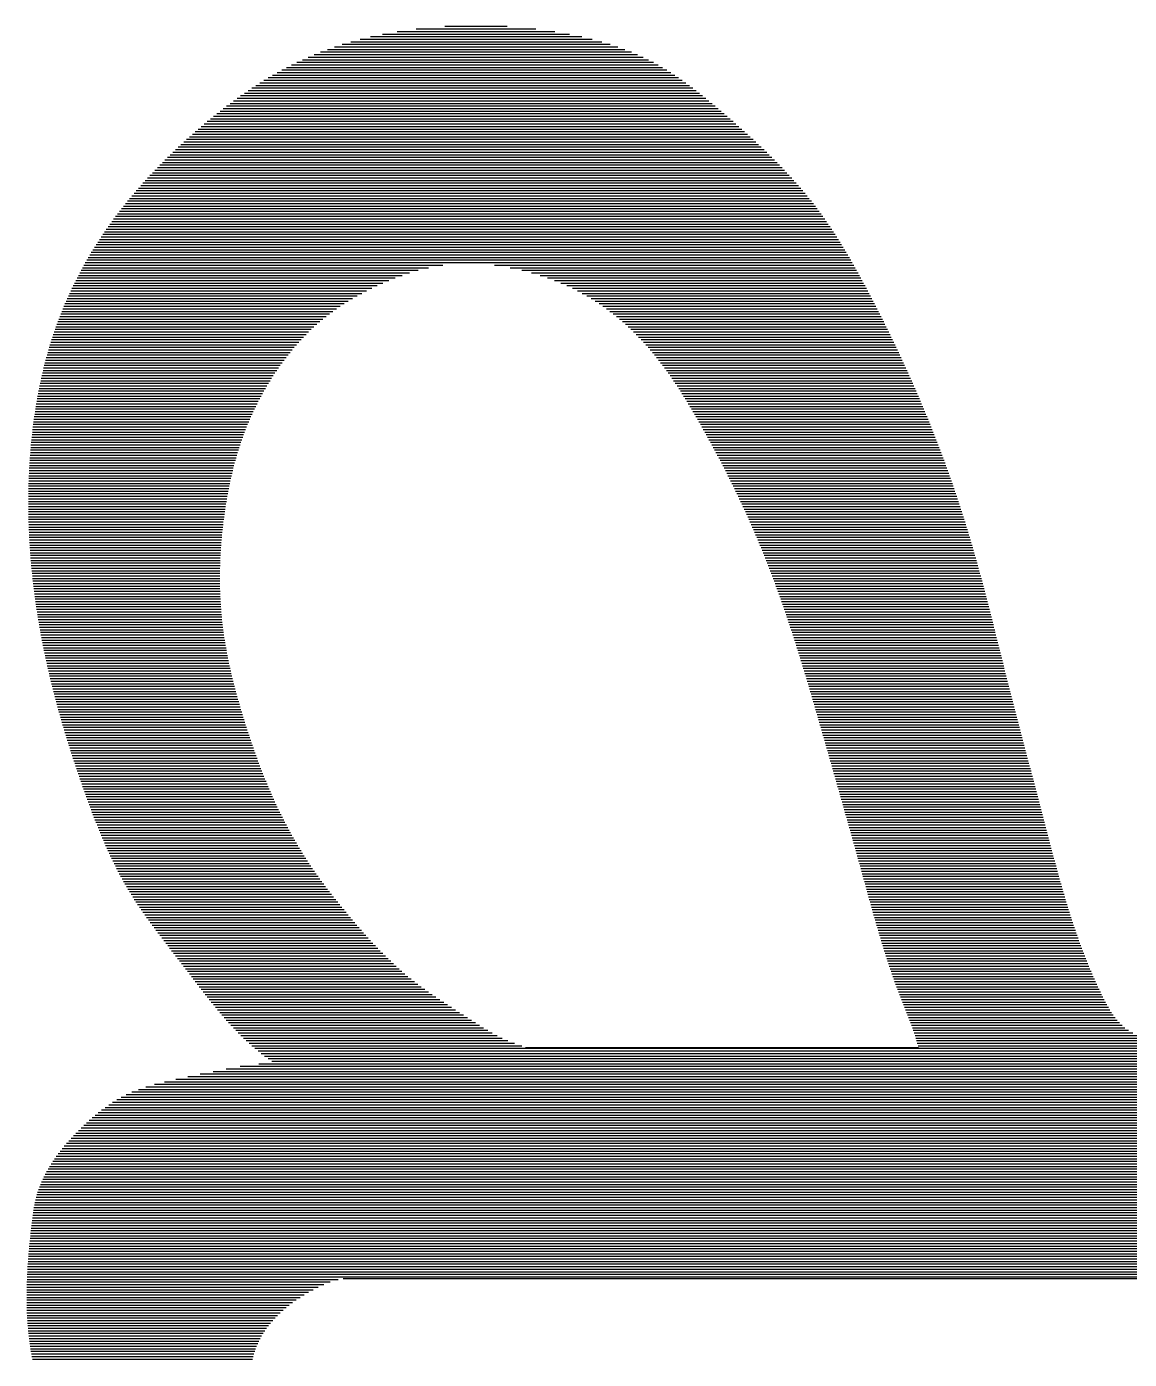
# Model space of a CAD drawing. Extents: x -2502 to 14741, y -2417 to 9756.
# Drawn here: x 8774.03 to 8803.01, y 1152.33 to 1187.36 of the extents above; entities that cross this region are included whole.
import ezdxf
from ezdxf.enums import TextEntityAlignment as Align
from ezdxf.xclip import XClip

# ---------------------------------------------------------------- set-up
doc = ezdxf.new("R2010")
doc.units = 0
doc.header["$LTSCALE"] = 60
doc.header["$MEASUREMENT"] = 0
doc.header["$XCLIPFRAME"] = 0
doc.layers.get('0').update_dxf_attribs({"linetype": 'CONTINUOUS'})
doc.layers.add('2017_67-102$0$RLA-FORMATO', color=7, linetype='CONTINUOUS')
doc.layers.add('2017_67-102$0$RLA-LOGO', color=7, linetype='CONTINUOUS')
doc.styles.add('2017_67-102$0$ROMAND', font='romand', dxfattribs={"height": 31.5})
doc.styles.add('2017_67-102$0$ROMANS', font='ROMANS.shx', dxfattribs={"height": 16.875})

# ---------------------------------------------------------------- blocks, each defined once
blk = doc.blocks.new('2017_67-102$0$viñeta-rl')
at = {"layer": '2017_67-102$0$RLA-LOGO', "color": 8, "true_color": 0x707070}
for p, q in [((-121.045, 268.331), (-121.045, 245.081)), ((-121, 268.303), (-121, 245.136)), ((-120.955, 268.274), (-120.955, 245.192)), ((-120.91, 268.246), (-120.91, 245.252)), ((-120.865, 268.217), (-120.865, 245.314)), ((-120.82, 268.188), (-120.82, 245.38)), ((-120.775, 268.159), (-120.775, 245.151)), ((-120.73, 268.129), (-120.73, 244.82)), ((-120.685, 268.099), (-120.685, 244.579)), ((-120.64, 268.069), (-120.64, 244.347)), ((-120.595, 268.039), (-120.595, 244.122)), ((-120.55, 268.009), (-120.55, 243.905)), ((-120.505, 267.978), (-120.505, 243.697)), ((-120.46, 267.947), (-120.46, 243.5)), ((-120.415, 267.915), (-120.415, 243.323)), ((-120.37, 267.883), (-120.37, 243.17)), ((-120.325, 267.851), (-120.325, 243.039)), ((-120.28, 267.818), (-120.28, 242.926)), ((-120.235, 267.785), (-120.235, 242.827)), ((-120.19, 267.751), (-120.19, 242.74)), ((-120.145, 267.717), (-120.145, 242.661)), ((-120.1, 267.683), (-120.1, 242.588)), ((-120.055, 267.647), (-120.055, 242.52)), ((-120.01, 267.611), (-120.01, 242.456)), ((-119.965, 267.575), (-119.965, 242.395)), ((-119.92, 267.538), (-119.92, 242.338)), ((-119.875, 267.5), (-119.875, 242.283)), ((-119.83, 267.461), (-119.83, 242.23)), ((-119.785, 267.422), (-119.785, 242.179)), ((-119.74, 267.382), (-119.74, 242.13)), ((-119.695, 267.342), (-119.695, 242.082)), ((-119.65, 267.301), (-119.65, 242.035)), ((-119.605, 267.259), (-119.605, 241.99)), ((-119.56, 267.216), (-119.56, 241.946)), ((-119.515, 267.173), (-119.515, 241.903)), ((-119.47, 267.129), (-119.47, 241.861)), ((-119.425, 267.084), (-119.425, 241.82)), ((-119.38, 267.039), (-119.38, 241.781)), ((-119.335, 266.993), (-119.335, 241.742)), ((-119.29, 266.947), (-119.29, 241.705)), ((-119.245, 266.899), (-119.245, 241.67)), ((-119.2, 266.852), (-119.2, 241.635)), ((-119.155, 266.803), (-119.155, 241.602)), ((-119.11, 266.754), (-119.11, 241.57)), ((-119.065, 266.704), (-119.065, 241.54)), ((-119.02, 266.654), (-119.02, 241.511)), ((-118.975, 266.603), (-118.975, 241.483)), ((-118.93, 266.552), (-118.93, 241.457)), ((-118.885, 266.5), (-118.885, 241.431)), ((-118.84, 266.447), (-118.84, 241.407)), ((-118.795, 266.394), (-118.795, 241.385)), ((-118.75, 266.34), (-118.75, 241.363)), ((-118.705, 266.285), (-118.705, 241.343)), ((-118.66, 266.23), (-118.66, 241.324)), ((-118.615, 266.173), (-118.615, 241.306)), ((-118.57, 266.116), (-118.57, 241.29)), ((-118.525, 266.057), (-118.525, 241.275)), ((-118.48, 265.998), (-118.48, 241.261)), ((-118.435, 265.937), (-118.435, 241.249)), ((-118.39, 265.875), (-118.39, 241.237)), ((-118.345, 265.811), (-118.345, 241.227)), ((-118.3, 265.746), (-118.3, 241.218)), ((-118.255, 265.679), (-118.255, 241.21)), ((-118.21, 265.61), (-118.21, 241.203)), ((-118.165, 265.539), (-118.165, 241.196)), ((-118.12, 265.466), (-118.12, 241.19)), ((-118.075, 265.39), (-118.075, 241.184)), ((-118.03, 265.311), (-118.03, 241.178)), ((-117.985, 265.229), (-117.985, 241.173)), ((-117.94, 265.145), (-117.94, 241.167)), ((-117.895, 265.057), (-117.895, 241.162)), ((-117.85, 264.966), (-117.85, 241.157)), ((-117.805, 264.872), (-117.805, 241.152)), ((-117.76, 264.774), (-117.76, 241.147)), ((-117.715, 264.672), (-117.715, 241.142)), ((-117.67, 264.565), (-117.67, 241.138)), ((-117.625, 264.455), (-117.625, 241.133)), ((-117.58, 264.34), (-117.58, 241.129)), ((-117.535, 264.219), (-117.535, 241.125)), ((-117.49, 264.094), (-117.49, 241.121)), ((-117.445, 263.962), (-117.445, 241.117)), ((-117.4, 263.825), (-117.4, 241.113)), ((-117.355, 263.68), (-117.355, 241.11)), ((-117.31, 263.528), (-117.31, 241.106)), ((-117.265, 263.369), (-117.265, 241.103)), ((-117.22, 263.2), (-117.22, 241.1)), ((-117.175, 263.021), (-117.175, 241.098)), ((-117.13, 262.829), (-117.13, 241.095)), ((-117.085, 262.616), (-117.085, 241.093)), ((-117.04, 262.373), (-117.04, 241.091)), ((-117.016, 246.625), (-117.016, 262.21)), ((-121.09, 261.286), (-121.09, 256.698)), ((-121.135, 260.974), (-121.135, 256.686)), ((-121.225, 260.656), (-121.225, 256.66)), ((-121.18, 260.793), (-121.18, 256.674)), ((-121.315, 260.46), (-121.315, 256.631)), ((-121.27, 260.548), (-121.27, 256.646)), ((-121.54, 260.186), (-121.54, 256.549)), ((-121.495, 260.226), (-121.495, 256.566)), ((-121.45, 260.272), (-121.45, 256.583)), ((-121.405, 260.324), (-121.405, 256.6)), ((-121.36, 260.386), (-121.36, 256.615)), ((-121.9, 259.96), (-121.9, 256.406)), ((-121.855, 259.983), (-121.855, 256.424)), ((-121.81, 260.007), (-121.81, 256.442)), ((-121.765, 260.033), (-121.765, 256.46)), ((-121.72, 260.059), (-121.72, 256.478)), ((-121.675, 260.087), (-121.675, 256.496)), ((-121.63, 260.118), (-121.63, 256.514)), ((-121.585, 260.15), (-121.585, 256.532)), ((-122.44, 259.71), (-122.44, 256.21)), ((-122.395, 259.729), (-122.395, 256.225)), ((-122.35, 259.749), (-122.35, 256.241)), ((-122.305, 259.768), (-122.305, 256.257)), ((-122.26, 259.788), (-122.26, 256.272)), ((-122.215, 259.808), (-122.215, 256.288)), ((-122.17, 259.829), (-122.17, 256.305)), ((-122.125, 259.85), (-122.125, 256.321)), ((-122.08, 259.871), (-122.08, 256.338)), ((-122.035, 259.893), (-122.035, 256.354)), ((-121.99, 259.915), (-121.99, 256.372)), ((-121.945, 259.937), (-121.945, 256.389)), ((-123.025, 259.486), (-123.025, 256.025)), ((-122.98, 259.502), (-122.98, 256.039)), ((-122.935, 259.518), (-122.935, 256.052)), ((-122.89, 259.534), (-122.89, 256.066)), ((-122.845, 259.55), (-122.845, 256.08)), ((-122.8, 259.567), (-122.8, 256.094)), ((-122.755, 259.584), (-122.755, 256.108)), ((-122.71, 259.601), (-122.71, 256.122)), ((-122.665, 259.619), (-122.665, 256.136)), ((-122.62, 259.637), (-122.62, 256.151)), ((-122.575, 259.655), (-122.575, 256.165)), ((-122.53, 259.673), (-122.53, 256.18)), ((-122.485, 259.691), (-122.485, 256.195)), ((-123.79, 259.243), (-123.79, 255.808)), ((-123.745, 259.256), (-123.745, 255.82)), ((-123.7, 259.269), (-123.7, 255.833)), ((-123.655, 259.283), (-123.655, 255.845)), ((-123.61, 259.296), (-123.61, 255.858)), ((-123.565, 259.31), (-123.565, 255.87)), ((-123.52, 259.323), (-123.52, 255.883)), ((-123.475, 259.337), (-123.475, 255.895)), ((-123.43, 259.351), (-123.43, 255.908)), ((-123.385, 259.366), (-123.385, 255.921)), ((-123.34, 259.38), (-123.34, 255.934)), ((-123.295, 259.395), (-123.295, 255.947)), ((-123.25, 259.409), (-123.25, 255.96)), ((-123.205, 259.424), (-123.205, 255.973)), ((-123.16, 259.439), (-123.16, 255.986)), ((-123.115, 259.455), (-123.115, 255.999)), ((-123.07, 259.47), (-123.07, 256.012)), ((-124.645, 259.009), (-124.645, 255.57)), ((-124.6, 259.021), (-124.6, 255.583)), ((-124.555, 259.033), (-124.555, 255.595)), ((-124.51, 259.045), (-124.51, 255.608)), ((-124.465, 259.056), (-124.465, 255.62)), ((-124.42, 259.068), (-124.42, 255.633)), ((-124.375, 259.08), (-124.375, 255.646)), ((-124.33, 259.093), (-124.33, 255.658)), ((-124.285, 259.105), (-124.285, 255.671)), ((-124.24, 259.117), (-124.24, 255.683)), ((-124.195, 259.129), (-124.195, 255.696)), ((-124.15, 259.141), (-124.15, 255.708)), ((-124.105, 259.154), (-124.105, 255.721)), ((-124.06, 259.166), (-124.06, 255.733)), ((-124.015, 259.179), (-124.015, 255.746)), ((-123.97, 259.191), (-123.97, 255.758)), ((-123.925, 259.204), (-123.925, 255.77)), ((-123.88, 259.217), (-123.88, 255.783)), ((-123.835, 259.23), (-123.835, 255.795)), ((-125.5, 258.784), (-125.5, 255.328)), ((-125.455, 258.796), (-125.455, 255.341)), ((-125.41, 258.808), (-125.41, 255.354)), ((-125.365, 258.82), (-125.365, 255.367)), ((-125.32, 258.832), (-125.32, 255.379)), ((-125.275, 258.844), (-125.275, 255.392)), ((-125.23, 258.855), (-125.23, 255.405)), ((-125.185, 258.867), (-125.185, 255.418)), ((-125.14, 258.879), (-125.14, 255.43)), ((-125.095, 258.891), (-125.095, 255.443)), ((-125.05, 258.903), (-125.05, 255.456)), ((-125.005, 258.914), (-125.005, 255.469)), ((-124.96, 258.926), (-124.96, 255.481)), ((-124.915, 258.938), (-124.915, 255.494)), ((-124.87, 258.95), (-124.87, 255.507)), ((-124.825, 258.962), (-124.825, 255.519)), ((-124.78, 258.974), (-124.78, 255.532)), ((-124.735, 258.985), (-124.735, 255.545)), ((-124.69, 258.997), (-124.69, 255.557)), ((-126.4, 258.548), (-126.4, 255.072)), ((-126.355, 258.559), (-126.355, 255.084)), ((-126.31, 258.571), (-126.31, 255.097)), ((-126.265, 258.583), (-126.265, 255.11)), ((-126.22, 258.595), (-126.22, 255.123)), ((-126.175, 258.607), (-126.175, 255.136)), ((-126.13, 258.618), (-126.13, 255.149)), ((-126.085, 258.63), (-126.085, 255.161)), ((-126.04, 258.642), (-126.04, 255.174)), ((-125.995, 258.654), (-125.995, 255.187)), ((-125.95, 258.666), (-125.95, 255.2)), ((-125.905, 258.678), (-125.905, 255.213)), ((-125.86, 258.689), (-125.86, 255.226)), ((-125.815, 258.701), (-125.815, 255.238)), ((-125.77, 258.713), (-125.77, 255.251)), ((-125.725, 258.725), (-125.725, 255.264)), ((-125.68, 258.737), (-125.68, 255.277)), ((-125.635, 258.749), (-125.635, 255.29)), ((-125.59, 258.761), (-125.59, 255.303)), ((-125.545, 258.772), (-125.545, 255.315)), ((-127.3, 258.314), (-127.3, 254.811)), ((-127.255, 258.325), (-127.255, 254.824)), ((-127.21, 258.337), (-127.21, 254.838)), ((-127.165, 258.349), (-127.165, 254.851)), ((-127.12, 258.36), (-127.12, 254.864)), ((-127.075, 258.372), (-127.075, 254.877)), ((-127.03, 258.383), (-127.03, 254.89)), ((-126.985, 258.395), (-126.985, 254.903)), ((-126.94, 258.407), (-126.94, 254.916)), ((-126.895, 258.418), (-126.895, 254.929)), ((-126.85, 258.43), (-126.85, 254.942)), ((-126.805, 258.442), (-126.805, 254.955)), ((-126.76, 258.454), (-126.76, 254.968)), ((-126.715, 258.465), (-126.715, 254.981)), ((-126.67, 258.477), (-126.67, 254.994)), ((-126.625, 258.489), (-126.625, 255.007)), ((-126.58, 258.5), (-126.58, 255.02)), ((-126.535, 258.512), (-126.535, 255.033)), ((-126.49, 258.524), (-126.49, 255.046)), ((-126.445, 258.536), (-126.445, 255.059)), ((-128.245, 258.075), (-128.245, 254.52)), ((-128.2, 258.086), (-128.2, 254.534)), ((-128.155, 258.097), (-128.155, 254.549)), ((-128.11, 258.108), (-128.11, 254.563)), ((-128.065, 258.12), (-128.065, 254.578)), ((-128.02, 258.131), (-128.02, 254.592)), ((-127.975, 258.142), (-127.975, 254.606)), ((-127.93, 258.154), (-127.93, 254.62)), ((-127.885, 258.165), (-127.885, 254.634)), ((-127.84, 258.176), (-127.84, 254.648)), ((-127.795, 258.188), (-127.795, 254.662)), ((-127.75, 258.199), (-127.75, 254.676)), ((-127.705, 258.21), (-127.705, 254.689)), ((-127.66, 258.222), (-127.66, 254.703)), ((-127.615, 258.233), (-127.615, 254.717)), ((-127.57, 258.245), (-127.57, 254.73)), ((-127.525, 258.256), (-127.525, 254.744)), ((-127.48, 258.268), (-127.48, 254.757)), ((-127.435, 258.279), (-127.435, 254.771)), ((-127.39, 258.291), (-127.39, 254.784)), ((-127.345, 258.302), (-127.345, 254.798)), ((-129.145, 257.844), (-129.145, 254.21)), ((-129.1, 257.856), (-129.1, 254.227)), ((-129.055, 257.868), (-129.055, 254.243)), ((-129.01, 257.879), (-129.01, 254.26)), ((-128.965, 257.891), (-128.965, 254.276)), ((-128.92, 257.903), (-128.92, 254.292)), ((-128.875, 257.914), (-128.875, 254.308)), ((-128.83, 257.926), (-128.83, 254.323)), ((-128.785, 257.938), (-128.785, 254.339)), ((-128.74, 257.949), (-128.74, 254.355)), ((-128.695, 257.961), (-128.695, 254.37)), ((-128.65, 257.972), (-128.65, 254.386)), ((-128.605, 257.984), (-128.605, 254.401)), ((-128.56, 257.995), (-128.56, 254.416)), ((-128.515, 258.006), (-128.515, 254.431)), ((-128.47, 258.018), (-128.47, 254.446)), ((-128.425, 258.029), (-128.425, 254.461)), ((-128.38, 258.041), (-128.38, 254.476)), ((-128.335, 258.052), (-128.335, 254.491)), ((-128.29, 258.063), (-128.29, 254.505)), ((-129.955, 257.618), (-129.955, 253.891)), ((-129.91, 257.631), (-129.91, 253.91)), ((-129.865, 257.644), (-129.865, 253.929)), ((-129.82, 257.657), (-129.82, 253.948)), ((-129.775, 257.67), (-129.775, 253.966)), ((-129.73, 257.683), (-129.73, 253.985)), ((-129.685, 257.696), (-129.685, 254.003)), ((-129.64, 257.709), (-129.64, 254.021)), ((-129.595, 257.721), (-129.595, 254.039)), ((-129.55, 257.734), (-129.55, 254.057)), ((-129.505, 257.746), (-129.505, 254.074)), ((-129.46, 257.759), (-129.46, 254.092)), ((-129.415, 257.771), (-129.415, 254.109)), ((-129.37, 257.783), (-129.37, 254.126)), ((-129.325, 257.796), (-129.325, 254.143)), ((-129.28, 257.808), (-129.28, 254.16)), ((-129.235, 257.82), (-129.235, 254.177)), ((-129.19, 257.832), (-129.19, 254.194)), ((-130.72, 257.376), (-130.72, 253.546)), ((-130.675, 257.392), (-130.675, 253.567)), ((-130.63, 257.407), (-130.63, 253.589)), ((-130.585, 257.421), (-130.585, 253.61)), ((-130.54, 257.436), (-130.54, 253.631)), ((-130.495, 257.451), (-130.495, 253.652)), ((-130.45, 257.465), (-130.45, 253.673)), ((-130.405, 257.48), (-130.405, 253.693)), ((-130.36, 257.494), (-130.36, 253.714)), ((-130.315, 257.508), (-130.315, 253.734)), ((-130.27, 257.522), (-130.27, 253.754)), ((-130.225, 257.536), (-130.225, 253.774)), ((-130.18, 257.55), (-130.18, 253.794)), ((-130.135, 257.564), (-130.135, 253.814)), ((-130.09, 257.578), (-130.09, 253.833)), ((-130.045, 257.591), (-130.045, 253.853)), ((-130, 257.605), (-130, 253.872)), ((-131.35, 257.154), (-131.35, 253.23)), ((-131.305, 257.171), (-131.305, 253.253)), ((-131.26, 257.187), (-131.26, 253.276)), ((-131.215, 257.204), (-131.215, 253.3)), ((-131.17, 257.22), (-131.17, 253.323)), ((-131.125, 257.236), (-131.125, 253.346)), ((-131.08, 257.252), (-131.08, 253.369)), ((-131.035, 257.268), (-131.035, 253.391)), ((-130.99, 257.284), (-130.99, 253.414)), ((-130.945, 257.3), (-130.945, 253.436)), ((-130.9, 257.315), (-130.9, 253.458)), ((-130.855, 257.331), (-130.855, 253.481)), ((-130.81, 257.346), (-130.81, 253.502)), ((-130.765, 257.361), (-130.765, 253.524)), ((-131.98, 256.911), (-131.98, 252.885)), ((-131.935, 256.929), (-131.935, 252.911)), ((-131.89, 256.947), (-131.89, 252.936)), ((-131.845, 256.965), (-131.845, 252.961)), ((-131.8, 256.983), (-131.8, 252.986)), ((-131.755, 257), (-131.755, 253.011)), ((-131.71, 257.018), (-131.71, 253.036)), ((-131.665, 257.035), (-131.665, 253.061)), ((-131.62, 257.053), (-131.62, 253.085)), ((-131.575, 257.07), (-131.575, 253.11)), ((-131.53, 257.087), (-131.53, 253.134)), ((-131.485, 257.104), (-131.485, 253.158)), ((-131.44, 257.121), (-131.44, 253.182)), ((-131.395, 257.138), (-131.395, 253.206)), ((-132.52, 256.685), (-132.52, 252.563)), ((-132.475, 256.705), (-132.475, 252.591)), ((-132.43, 256.724), (-132.43, 252.619)), ((-132.385, 256.743), (-132.385, 252.647)), ((-132.34, 256.762), (-132.34, 252.674)), ((-132.295, 256.781), (-132.295, 252.702)), ((-132.25, 256.8), (-132.25, 252.728)), ((-132.205, 256.819), (-132.205, 252.755)), ((-132.16, 256.837), (-132.16, 252.781)), ((-132.115, 256.856), (-132.115, 252.808)), ((-132.07, 256.874), (-132.07, 252.834)), ((-132.025, 256.893), (-132.025, 252.859)), ((-121.066, 249.822), (-121.066, 256.704)), ((-133.06, 256.444), (-133.06, 252.189)), ((-133.015, 256.464), (-133.015, 252.223)), ((-132.97, 256.485), (-132.97, 252.257)), ((-132.925, 256.506), (-132.925, 252.29)), ((-132.88, 256.526), (-132.88, 252.322)), ((-132.835, 256.546), (-132.835, 252.354)), ((-132.79, 256.566), (-132.79, 252.385)), ((-132.745, 256.587), (-132.745, 252.416)), ((-132.7, 256.606), (-132.7, 252.446)), ((-132.655, 256.626), (-132.655, 252.476)), ((-132.61, 256.646), (-132.61, 252.506)), ((-132.565, 256.666), (-132.565, 252.535)), ((-133.555, 256.208), (-133.555, 251.759)), ((-133.51, 256.23), (-133.51, 251.803)), ((-133.465, 256.252), (-133.465, 251.846)), ((-133.42, 256.274), (-133.42, 251.888)), ((-133.375, 256.296), (-133.375, 251.929)), ((-133.33, 256.317), (-133.33, 251.969)), ((-133.285, 256.338), (-133.285, 252.007)), ((-133.24, 256.36), (-133.24, 252.045)), ((-133.195, 256.381), (-133.195, 252.083)), ((-133.15, 256.402), (-133.15, 252.119)), ((-133.105, 256.423), (-133.105, 252.154)), ((-134.005, 255.983), (-134.005, 251.24)), ((-133.96, 256.006), (-133.96, 251.3)), ((-133.915, 256.029), (-133.915, 251.358)), ((-133.87, 256.052), (-133.87, 251.414)), ((-133.825, 256.074), (-133.825, 251.468)), ((-133.78, 256.097), (-133.78, 251.52)), ((-133.735, 256.119), (-133.735, 251.571)), ((-133.69, 256.142), (-133.69, 251.62)), ((-133.645, 256.164), (-133.645, 251.668)), ((-133.6, 256.186), (-133.6, 251.714)), ((-134.455, 255.746), (-134.455, 250.443)), ((-134.41, 255.77), (-134.41, 250.547)), ((-134.365, 255.794), (-134.365, 250.643)), ((-134.32, 255.818), (-134.32, 250.733)), ((-134.275, 255.842), (-134.275, 250.817)), ((-134.23, 255.866), (-134.23, 250.897)), ((-134.185, 255.889), (-134.185, 250.973)), ((-134.14, 255.913), (-134.14, 251.044)), ((-134.095, 255.936), (-134.095, 251.112)), ((-134.05, 255.96), (-134.05, 251.178)), ((-134.86, 255.521), (-134.86, 242.136)), ((-134.815, 255.547), (-134.815, 242.11)), ((-134.77, 255.572), (-134.77, 249.276)), ((-134.725, 255.598), (-134.725, 249.553)), ((-134.68, 255.623), (-134.68, 249.757)), ((-134.635, 255.648), (-134.635, 249.927)), ((-134.59, 255.673), (-134.59, 250.077)), ((-134.545, 255.697), (-134.545, 250.21)), ((-134.5, 255.722), (-134.5, 250.332)), ((-135.265, 255.276), (-135.265, 242.386)), ((-135.22, 255.304), (-135.22, 242.356)), ((-135.175, 255.332), (-135.175, 242.327)), ((-135.13, 255.36), (-135.13, 242.299)), ((-135.085, 255.388), (-135.085, 242.27)), ((-135.04, 255.415), (-135.04, 242.243)), ((-134.995, 255.442), (-134.995, 242.215)), ((-134.95, 255.468), (-134.95, 242.188)), ((-134.905, 255.495), (-134.905, 242.162)), ((-135.58, 255.065), (-135.58, 242.606)), ((-135.535, 255.096), (-135.535, 242.573)), ((-135.49, 255.127), (-135.49, 242.541)), ((-135.445, 255.158), (-135.445, 242.509)), ((-135.4, 255.188), (-135.4, 242.478)), ((-135.355, 255.218), (-135.355, 242.447)), ((-135.31, 255.247), (-135.31, 242.416)), ((-135.895, 254.83), (-135.895, 242.85)), ((-135.85, 254.865), (-135.85, 242.814)), ((-135.805, 254.9), (-135.805, 242.778)), ((-135.76, 254.934), (-135.76, 242.743)), ((-135.715, 254.968), (-135.715, 242.708)), ((-135.67, 255.001), (-135.67, 242.673)), ((-135.625, 255.033), (-135.625, 242.64)), ((-136.165, 254.605), (-136.165, 243.08)), ((-136.12, 254.644), (-136.12, 243.04)), ((-136.075, 254.682), (-136.075, 243.001)), ((-136.03, 254.72), (-136.03, 242.963)), ((-135.985, 254.757), (-135.985, 242.925)), ((-135.94, 254.794), (-135.94, 242.887)), ((-136.435, 254.359), (-136.435, 243.328)), ((-136.39, 254.402), (-136.39, 243.286)), ((-136.345, 254.443), (-136.345, 243.243)), ((-136.3, 254.485), (-136.3, 243.202)), ((-136.255, 254.525), (-136.255, 243.161)), ((-136.21, 254.566), (-136.21, 243.12)), ((-136.66, 254.139), (-136.66, 243.55)), ((-136.615, 254.184), (-136.615, 243.505)), ((-136.57, 254.228), (-136.57, 243.46)), ((-136.525, 254.273), (-136.525, 243.416)), ((-136.48, 254.316), (-136.48, 243.372)), ((-136.885, 253.905), (-136.885, 243.786)), ((-136.84, 253.953), (-136.84, 243.738)), ((-136.795, 254), (-136.795, 243.69)), ((-136.75, 254.047), (-136.75, 243.643)), ((-136.705, 254.093), (-136.705, 243.596)), ((-137.11, 253.66), (-137.11, 244.036)), ((-137.065, 253.71), (-137.065, 243.985)), ((-137.02, 253.759), (-137.02, 243.935)), ((-136.975, 253.808), (-136.975, 243.885)), ((-136.93, 253.857), (-136.93, 243.835)), ((-137.335, 253.405), (-137.335, 244.302)), ((-137.29, 253.457), (-137.29, 244.247)), ((-137.245, 253.508), (-137.245, 244.194)), ((-137.2, 253.559), (-137.2, 244.141)), ((-137.155, 253.609), (-137.155, 244.088)), ((-137.515, 253.196), (-137.515, 244.527)), ((-137.47, 253.248), (-137.47, 244.47)), ((-137.425, 253.301), (-137.425, 244.413)), ((-137.38, 253.353), (-137.38, 244.357)), ((-137.695, 252.98), (-137.695, 244.768)), ((-137.65, 253.035), (-137.65, 244.706)), ((-137.605, 253.089), (-137.605, 244.646)), ((-137.56, 253.142), (-137.56, 244.586)), ((-137.875, 252.752), (-137.875, 245.029)), ((-137.83, 252.81), (-137.83, 244.961)), ((-137.785, 252.868), (-137.785, 244.896)), ((-137.74, 252.924), (-137.74, 244.831)), ((-138.055, 252.504), (-138.055, 245.315)), ((-138.01, 252.568), (-138.01, 245.24)), ((-137.965, 252.631), (-137.965, 245.168)), ((-137.92, 252.692), (-137.92, 245.097)), ((-138.19, 252.297), (-138.19, 245.552)), ((-138.145, 252.369), (-138.145, 245.471)), ((-138.1, 252.437), (-138.1, 245.391)), ((-138.325, 252.062), (-138.325, 245.817)), ((-138.28, 252.144), (-138.28, 245.725)), ((-138.235, 252.223), (-138.235, 245.637)), ((-138.46, 251.782), (-138.46, 246.119)), ((-138.415, 251.881), (-138.415, 246.014)), ((-138.37, 251.974), (-138.37, 245.913)), ((-138.55, 251.562), (-138.55, 246.35)), ((-138.505, 251.676), (-138.505, 246.231)), ((-138.64, 251.305), (-138.64, 246.612)), ((-138.595, 251.439), (-138.595, 246.476)), ((-138.685, 251.157), (-138.685, 246.76)), ((-138.73, 250.992), (-138.73, 246.923)), ((-138.775, 250.806), (-138.775, 247.106)), ((-138.82, 250.591), (-138.82, 247.318)), ((-138.865, 250.333), (-138.865, 247.574)), ((-138.91, 250.005), (-138.91, 247.904)), ((-121.09, 249.755), (-121.09, 245.029)), ((-138.955, 249.501), (-138.955, 248.41)), ((-121.18, 249.515), (-121.18, 244.929)), ((-121.135, 249.63), (-121.135, 244.978)), ((-121.315, 249.24), (-121.315, 244.79)), ((-121.27, 249.323), (-121.27, 244.835)), ((-121.225, 249.414), (-121.225, 244.881)), ((-121.45, 249.015), (-121.45, 244.662)), ((-121.405, 249.087), (-121.405, 244.704)), ((-121.36, 249.162), (-121.36, 244.746)), ((-121.63, 248.738), (-121.63, 244.502)), ((-121.585, 248.807), (-121.585, 244.541)), ((-121.54, 248.876), (-121.54, 244.58)), ((-121.495, 248.945), (-121.495, 244.621)), ((-121.765, 248.528), (-121.765, 244.389)), ((-121.72, 248.598), (-121.72, 244.426)), ((-121.675, 248.668), (-121.675, 244.464)), ((-134.77, 248.371), (-134.77, 242.085)), ((-121.9, 248.32), (-121.9, 244.28)), ((-121.855, 248.389), (-121.855, 244.316)), ((-121.81, 248.458), (-121.81, 244.353)), ((-134.725, 248.123), (-134.725, 242.06)), ((-122.08, 248.056), (-122.08, 244.14)), ((-122.035, 248.12), (-122.035, 244.174)), ((-121.99, 248.185), (-121.99, 244.209)), ((-121.945, 248.252), (-121.945, 244.245)), ((-134.68, 247.943), (-134.68, 242.036)), ((-122.26, 247.819), (-122.26, 244.002)), ((-122.215, 247.875), (-122.215, 244.036)), ((-122.17, 247.934), (-122.17, 244.07)), ((-122.125, 247.994), (-122.125, 244.105)), ((-134.635, 247.792), (-134.635, 242.012)), ((-134.59, 247.66), (-134.59, 241.988)), ((-122.44, 247.607), (-122.44, 243.865)), ((-122.395, 247.657), (-122.395, 243.899)), ((-122.35, 247.71), (-122.35, 243.933)), ((-122.305, 247.763), (-122.305, 243.968)), ((-134.545, 247.539), (-134.545, 241.965)), ((-134.5, 247.427), (-134.5, 241.942)), ((-122.665, 247.368), (-122.665, 243.692)), ((-122.62, 247.414), (-122.62, 243.727)), ((-122.575, 247.46), (-122.575, 243.761)), ((-122.53, 247.508), (-122.53, 243.796)), ((-122.485, 247.557), (-122.485, 243.83)), ((-134.455, 247.323), (-134.455, 241.92)), ((-134.41, 247.223), (-134.41, 241.898)), ((-134.365, 247.129), (-134.365, 241.876)), ((-122.935, 247.108), (-122.935, 243.484)), ((-122.89, 247.15), (-122.89, 243.518)), ((-122.845, 247.192), (-122.845, 243.553)), ((-122.8, 247.235), (-122.8, 243.587)), ((-122.755, 247.278), (-122.755, 243.622)), ((-122.71, 247.323), (-122.71, 243.657)), ((-134.32, 247.039), (-134.32, 241.855)), ((-134.275, 246.953), (-134.275, 241.834)), ((-134.23, 246.871), (-134.23, 241.813)), ((-123.205, 246.868), (-123.205, 243.28)), ((-123.16, 246.907), (-123.16, 243.314)), ((-123.115, 246.947), (-123.115, 243.347)), ((-123.07, 246.986), (-123.07, 243.381)), ((-123.025, 247.026), (-123.025, 243.415)), ((-122.98, 247.067), (-122.98, 243.449)), ((-134.185, 246.792), (-134.185, 241.793)), ((-134.14, 246.717), (-134.14, 241.773)), ((-134.095, 246.645), (-134.095, 241.754)), ((-123.475, 246.642), (-123.475, 243.088)), ((-123.43, 246.679), (-123.43, 243.119)), ((-123.385, 246.716), (-123.385, 243.151)), ((-123.34, 246.754), (-123.34, 243.182)), ((-123.295, 246.792), (-123.295, 243.215)), ((-123.25, 246.83), (-123.25, 243.247)), ((-134.05, 246.576), (-134.05, 241.735)), ((-134.005, 246.51), (-134.005, 241.716)), ((-133.96, 246.447), (-133.96, 241.697)), ((-123.745, 246.424), (-123.745, 242.911)), ((-123.7, 246.46), (-123.7, 242.94)), ((-123.655, 246.496), (-123.655, 242.968)), ((-123.61, 246.532), (-123.61, 242.997)), ((-123.565, 246.568), (-123.565, 243.027)), ((-123.52, 246.605), (-123.52, 243.057)), ((-116.995, 246.54), (-116.995, 241.089)), ((-116.95, 246.399), (-116.95, 241.087)), ((-133.915, 246.386), (-133.915, 241.679)), ((-133.87, 246.328), (-133.87, 241.662)), ((-133.825, 246.272), (-133.825, 241.645)), ((-133.78, 246.218), (-133.78, 241.628)), ((-133.735, 246.166), (-133.735, 241.611)), ((-124.06, 246.188), (-124.06, 242.729)), ((-124.015, 246.22), (-124.015, 242.754)), ((-123.97, 246.253), (-123.97, 242.779)), ((-123.925, 246.286), (-123.925, 242.804)), ((-123.88, 246.32), (-123.88, 242.83)), ((-123.835, 246.355), (-123.835, 242.857)), ((-123.79, 246.389), (-123.79, 242.884)), ((-116.905, 246.286), (-116.905, 241.086)), ((-116.86, 246.187), (-116.86, 241.085)), ((-133.69, 246.116), (-133.69, 241.595)), ((-133.645, 246.068), (-133.645, 241.579)), ((-133.6, 246.022), (-133.6, 241.564)), ((-133.555, 245.977), (-133.555, 241.548)), ((-133.51, 245.933), (-133.51, 241.534)), ((-124.42, 245.945), (-124.42, 242.548)), ((-124.375, 245.974), (-124.375, 242.569)), ((-124.33, 246.003), (-124.33, 242.591)), ((-124.285, 246.033), (-124.285, 242.613)), ((-124.24, 246.063), (-124.24, 242.636)), ((-124.195, 246.093), (-124.195, 242.658)), ((-124.15, 246.124), (-124.15, 242.682)), ((-124.105, 246.156), (-124.105, 242.705)), ((-116.815, 246.099), (-116.815, 241.084)), ((-116.77, 246.019), (-116.77, 241.083)), ((-116.725, 245.943), (-116.725, 241.083)), ((-133.465, 245.891), (-133.465, 241.519)), ((-133.42, 245.85), (-133.42, 241.505)), ((-133.375, 245.81), (-133.375, 241.491)), ((-133.33, 245.771), (-133.33, 241.477)), ((-133.285, 245.733), (-133.285, 241.464)), ((-133.24, 245.696), (-133.24, 241.451)), ((-124.825, 245.705), (-124.825, 242.37)), ((-124.78, 245.73), (-124.78, 242.388)), ((-124.735, 245.756), (-124.735, 242.407)), ((-124.69, 245.781), (-124.69, 242.427)), ((-124.645, 245.808), (-124.645, 242.446)), ((-124.6, 245.834), (-124.6, 242.466)), ((-124.555, 245.861), (-124.555, 242.486)), ((-124.51, 245.889), (-124.51, 242.506)), ((-124.465, 245.917), (-124.465, 242.527)), ((-116.68, 245.873), (-116.68, 241.083)), ((-116.635, 245.806), (-116.635, 241.083)), ((-116.59, 245.742), (-116.59, 241.083)), ((-133.195, 245.661), (-133.195, 241.439)), ((-133.15, 245.626), (-133.15, 241.426)), ((-133.105, 245.591), (-133.105, 241.414)), ((-133.06, 245.558), (-133.06, 241.403)), ((-133.015, 245.526), (-133.015, 241.391)), ((-132.97, 245.494), (-132.97, 241.38)), ((-132.925, 245.463), (-132.925, 241.369)), ((-125.275, 245.474), (-125.275, 242.193)), ((-125.23, 245.496), (-125.23, 242.21)), ((-125.185, 245.518), (-125.185, 242.227)), ((-125.14, 245.54), (-125.14, 242.244)), ((-125.095, 245.562), (-125.095, 242.261)), ((-125.05, 245.585), (-125.05, 242.279)), ((-125.005, 245.608), (-125.005, 242.297)), ((-124.96, 245.632), (-124.96, 242.315)), ((-124.915, 245.656), (-124.915, 242.333)), ((-124.87, 245.68), (-124.87, 242.351)), ((-116.545, 245.683), (-116.545, 241.084)), ((-116.5, 245.627), (-116.5, 241.085)), ((-116.455, 245.574), (-116.455, 241.087)), ((-116.41, 245.524), (-116.41, 241.088)), ((-116.365, 245.478), (-116.365, 241.091)), ((-132.88, 245.433), (-132.88, 241.359)), ((-132.835, 245.403), (-132.835, 241.348)), ((-132.79, 245.374), (-132.79, 241.338)), ((-132.745, 245.346), (-132.745, 241.328)), ((-132.7, 245.318), (-132.7, 241.319)), ((-132.655, 245.291), (-132.655, 241.31)), ((-132.61, 245.264), (-132.61, 241.3)), ((-132.565, 245.239), (-132.565, 241.292)), ((-125.815, 245.239), (-125.815, 242)), ((-125.77, 245.257), (-125.77, 242.015)), ((-125.725, 245.276), (-125.725, 242.031)), ((-125.68, 245.294), (-125.68, 242.047)), ((-125.635, 245.313), (-125.635, 242.063)), ((-125.59, 245.332), (-125.59, 242.079)), ((-125.545, 245.352), (-125.545, 242.095)), ((-125.5, 245.372), (-125.5, 242.111)), ((-125.455, 245.391), (-125.455, 242.127)), ((-125.41, 245.412), (-125.41, 242.143)), ((-125.365, 245.432), (-125.365, 242.16)), ((-125.32, 245.453), (-125.32, 242.176)), ((-116.32, 245.434), (-116.32, 241.093)), ((-116.275, 245.393), (-116.275, 241.096)), ((-116.23, 245.355), (-116.23, 241.099)), ((-116.185, 245.319), (-116.185, 241.102)), ((-116.14, 245.285), (-116.14, 241.106)), ((-116.095, 245.254), (-116.095, 241.11)), ((-132.52, 245.213), (-132.52, 241.283)), ((-132.475, 245.189), (-132.475, 241.275)), ((-132.43, 245.165), (-132.43, 241.267)), ((-132.385, 245.141), (-132.385, 241.259)), ((-132.34, 245.118), (-132.34, 241.251)), ((-132.295, 245.096), (-132.295, 241.244)), ((-132.25, 245.074), (-132.25, 241.237)), ((-132.205, 245.053), (-132.205, 241.23)), ((-132.16, 245.032), (-132.16, 241.223)), ((-132.115, 245.011), (-132.115, 241.216)), ((-126.445, 245.008), (-126.445, 241.794)), ((-126.4, 245.023), (-126.4, 241.808)), ((-126.355, 245.039), (-126.355, 241.822)), ((-126.31, 245.054), (-126.31, 241.836)), ((-126.265, 245.07), (-126.265, 241.851)), ((-126.22, 245.086), (-126.22, 241.865)), ((-126.175, 245.102), (-126.175, 241.88)), ((-126.13, 245.119), (-126.13, 241.894)), ((-126.085, 245.135), (-126.085, 241.909)), ((-126.04, 245.152), (-126.04, 241.924)), ((-125.995, 245.169), (-125.995, 241.939)), ((-125.95, 245.186), (-125.95, 241.954)), ((-125.905, 245.204), (-125.905, 241.969)), ((-125.86, 245.221), (-125.86, 241.985)), ((-116.05, 245.225), (-116.05, 241.115)), ((-116.005, 245.199), (-116.005, 241.12)), ((-115.96, 245.174), (-115.96, 241.125)), ((-115.915, 245.151), (-115.915, 241.131)), ((-115.87, 245.13), (-115.87, 241.137)), ((-115.825, 245.11), (-115.825, 241.143)), ((-115.78, 245.093), (-115.78, 241.15)), ((-115.735, 245.077), (-115.735, 241.158)), ((-115.69, 245.063), (-115.69, 241.166)), ((-115.645, 245.05), (-115.645, 241.174)), ((-115.6, 245.039), (-115.6, 241.183)), ((-132.07, 244.992), (-132.07, 241.21)), ((-132.025, 244.972), (-132.025, 241.204)), ((-131.98, 244.954), (-131.98, 241.198)), ((-131.935, 244.935), (-131.935, 241.192)), ((-131.89, 244.917), (-131.89, 241.187)), ((-131.845, 244.9), (-131.845, 241.182)), ((-131.8, 244.883), (-131.8, 241.177)), ((-131.755, 244.867), (-131.755, 241.172)), ((-131.71, 244.851), (-131.71, 241.167)), ((-131.665, 244.835), (-131.665, 241.163)), ((-131.62, 244.82), (-131.62, 241.158)), ((-131.575, 244.806), (-131.575, 241.154)), ((-131.53, 244.791), (-131.53, 241.15)), ((-131.485, 244.778), (-131.485, 241.147)), ((-131.44, 244.764), (-131.44, 241.143)), ((-127.21, 244.772), (-127.21, 241.575)), ((-127.165, 244.784), (-127.165, 241.587)), ((-127.12, 244.797), (-127.12, 241.599)), ((-127.075, 244.81), (-127.075, 241.611)), ((-127.03, 244.823), (-127.03, 241.623)), ((-126.985, 244.836), (-126.985, 241.636)), ((-126.94, 244.85), (-126.94, 241.648)), ((-126.895, 244.863), (-126.895, 241.661)), ((-126.85, 244.877), (-126.85, 241.673)), ((-126.805, 244.891), (-126.805, 241.686)), ((-126.76, 244.905), (-126.76, 241.699)), ((-126.715, 244.919), (-126.715, 241.713)), ((-126.67, 244.934), (-126.67, 241.726)), ((-126.625, 244.948), (-126.625, 241.739)), ((-126.58, 244.963), (-126.58, 241.753)), ((-126.535, 244.978), (-126.535, 241.766)), ((-126.49, 244.993), (-126.49, 241.78)), ((-131.395, 244.751), (-131.395, 241.14)), ((-131.35, 244.739), (-131.35, 241.137)), ((-131.305, 244.726), (-131.305, 241.134)), ((-131.26, 244.714), (-131.26, 241.131)), ((-131.215, 244.703), (-131.215, 241.129)), ((-131.17, 244.692), (-131.17, 241.126)), ((-131.125, 244.681), (-131.125, 241.124)), ((-131.08, 244.67), (-131.08, 241.122)), ((-131.035, 244.66), (-131.035, 241.12)), ((-130.99, 244.65), (-130.99, 241.119)), ((-130.945, 244.64), (-130.945, 241.117)), ((-130.9, 244.631), (-130.9, 241.116)), ((-130.855, 244.622), (-130.855, 241.115)), ((-130.81, 244.613), (-130.81, 241.114)), ((-130.765, 244.605), (-130.765, 241.113)), ((-130.72, 244.596), (-130.72, 241.113)), ((-130.675, 244.588), (-130.675, 241.112)), ((-130.63, 244.581), (-130.63, 241.112)), ((-130.585, 244.573), (-130.585, 241.112)), ((-130.54, 244.566), (-130.54, 241.112)), ((-130.495, 244.559), (-130.495, 241.113)), ((-130.45, 244.552), (-130.45, 241.113)), ((-130.405, 244.546), (-130.405, 241.114)), ((-130.36, 244.54), (-130.36, 241.115)), ((-130.315, 244.534), (-130.315, 241.116)), ((-130.27, 244.528), (-130.27, 241.117)), ((-128.335, 244.532), (-128.335, 241.325)), ((-128.29, 244.538), (-128.29, 241.333)), ((-128.245, 244.545), (-128.245, 241.342)), ((-128.2, 244.552), (-128.2, 241.35)), ((-128.155, 244.559), (-128.155, 241.359)), ((-128.11, 244.567), (-128.11, 241.368)), ((-128.065, 244.575), (-128.065, 241.377)), ((-128.02, 244.583), (-128.02, 241.386)), ((-127.975, 244.591), (-127.975, 241.395)), ((-127.93, 244.6), (-127.93, 241.405)), ((-127.885, 244.609), (-127.885, 241.414)), ((-127.84, 244.618), (-127.84, 241.424)), ((-127.795, 244.627), (-127.795, 241.434)), ((-127.75, 244.637), (-127.75, 241.444)), ((-127.705, 244.647), (-127.705, 241.454)), ((-127.66, 244.657), (-127.66, 241.464)), ((-127.615, 244.668), (-127.615, 241.475)), ((-127.57, 244.678), (-127.57, 241.485)), ((-127.525, 244.689), (-127.525, 241.496)), ((-127.48, 244.7), (-127.48, 241.507)), ((-127.435, 244.712), (-127.435, 241.518)), ((-127.39, 244.723), (-127.39, 241.529)), ((-127.345, 244.735), (-127.345, 241.54)), ((-127.3, 244.747), (-127.3, 241.552)), ((-127.255, 244.759), (-127.255, 241.563)), ((-130.225, 244.523), (-130.225, 241.119)), ((-130.18, 244.517), (-130.18, 241.12)), ((-130.135, 244.512), (-130.135, 241.122)), ((-130.09, 244.508), (-130.09, 241.124)), ((-130.045, 244.503), (-130.045, 241.126)), ((-130, 244.499), (-130, 241.128)), ((-129.955, 244.495), (-129.955, 241.131)), ((-129.91, 244.491), (-129.91, 241.133)), ((-129.865, 244.488), (-129.865, 241.136)), ((-129.82, 244.485), (-129.82, 241.139)), ((-129.775, 244.482), (-129.775, 241.142)), ((-129.73, 244.479), (-129.73, 241.145)), ((-129.685, 244.477), (-129.685, 241.149)), ((-129.64, 244.474), (-129.64, 241.152)), ((-129.595, 244.473), (-129.595, 241.156)), ((-129.55, 244.471), (-129.55, 241.16)), ((-129.505, 244.47), (-129.505, 241.164)), ((-129.46, 244.468), (-129.46, 241.168)), ((-129.415, 244.468), (-129.415, 241.172)), ((-129.37, 244.467), (-129.37, 241.177)), ((-129.325, 244.467), (-129.325, 241.182)), ((-129.28, 244.467), (-129.28, 241.186)), ((-129.235, 244.467), (-129.235, 241.192)), ((-129.19, 244.467), (-129.19, 241.197)), ((-129.145, 244.468), (-129.145, 241.202)), ((-129.1, 244.469), (-129.1, 241.208)), ((-129.055, 244.471), (-129.055, 241.213)), ((-129.01, 244.472), (-129.01, 241.219)), ((-128.965, 244.474), (-128.965, 241.225)), ((-128.92, 244.476), (-128.92, 241.231)), ((-128.875, 244.479), (-128.875, 241.237)), ((-128.83, 244.482), (-128.83, 241.244)), ((-128.785, 244.485), (-128.785, 241.25)), ((-128.74, 244.488), (-128.74, 241.257)), ((-128.695, 244.492), (-128.695, 241.264)), ((-128.65, 244.496), (-128.65, 241.271)), ((-128.605, 244.5), (-128.605, 241.278)), ((-128.56, 244.504), (-128.56, 241.286)), ((-128.515, 244.509), (-128.515, 241.293)), ((-128.47, 244.514), (-128.47, 241.301)), ((-128.425, 244.52), (-128.425, 241.309)), ((-128.38, 244.526), (-128.38, 241.317))]:
    blk.add_line(p, q, dxfattribs=at)
at = {"layer": '2017_67-102$0$RLA-FORMATO', "color": 4, "style": '2017_67-102$0$ROMAND'}
for tag, p in [('DESAR', (-1255.783, 233.263)), ('PRELIM', (-1123.111, 233.263)), ('PROP', (-989.639, 233.263)), ('CONST', (-823.737, 233.263))]:
    blk.add_attdef(tag, p, '', height=16, dxfattribs=at)
at = {"layer": '2017_67-102$0$RLA-FORMATO', "color": 2, "style": '2017_67-102$0$ROMANS'}
for tag, p, height in [('REVNO1', (-1394.08, 180.648), 10), ('DETNO1', (-1358.401, 180.648), 10), ('FECHA1', (-880.483, 180.648), 10), ('REVNO2', (-1394.08, 155.648), 10), ('DETNO2', (-1358.401, 155.648), 10), ('FECHA2', (-880.483, 155.648), 10), ('REVNO3', (-1394.08, 130.649), 10), ('DETNO3', (-1358.401, 130.649), 10), ('FECHA3', (-880.483, 130.649), 10), ('REVNO4', (-1394.08, 105.649), 10), ('DETNO4', (-1358.401, 105.649), 10), ('FECHA4', (-880.483, 105.649), 10), ('REVNO5', (-1394.08, 80.649), 11.25), ('DETNO5', (-1358.401, 80.649), 10), ('FECHA5', (-880.483, 80.649), 10), ('REVNO6', (-1392.274, 55.649), 10), ('DETNO6', (-1356.594, 55.649), 10), ('FECHA6', (-878.676, 55.649), 10), ('INGENIERO', (-741.067, 33.399), 10), ('DIBUJANTE', (-571.615, 33.401), 10), ('REVNO7', (-1394.08, 30.65), 10), ('DETNO7', (-1358.401, 30.65), 10), ('FECHA7', (-880.483, 30.65), 10), ('REVNO8', (-1394.08, 8.603), 10), ('DETNO8', (-1358.401, 8.603), 10), ('FECHA8', (-880.483, 8.603), 10), ('PROYECTISTA', (-740.886, 4.812), 10), ('INGENIERO', (-568.569, 4.615), 10)]:
    blk.add_attdef(tag, p, '', height=height, dxfattribs=at)
for tag, p in [('PERSNO1', (-946.608, 180.648)), ('PERSNO2', (-946.608, 155.648)), ('PERSNO3', (-946.608, 130.649)), ('PERSNO4', (-946.608, 105.649)), ('PERSNO5', (-946.608, 80.649)), ('PERSNO6', (-946.608, 55.649)), ('PERSNO7', (-946.608, 30.65)), ('PERSNO8', (-946.608, 8.603))]:
    blk.add_attdef(tag, text='', height=10, dxfattribs=at).set_placement(p, align=Align.CENTER)
at = {"layer": '2017_67-102$0$RLA-FORMATO', "color": 5, "style": '2017_67-102$0$ROMAND'}
blk.add_attdef('PROYECTO', text='', height=16.9, dxfattribs=at).set_placement((-289.167, 165.033), align=Align.MIDDLE)
for tag, p in [('TITULO1', (-567.962, 108.18)), ('TITULO2', (-567.962, 74.225))]:
    blk.add_attdef(tag, p, '', height=20, dxfattribs=at)
at = {"layer": '2017_67-102$0$RLA-FORMATO', "color": 2, "style": '2017_67-102$0$ROMANS'}
for tag, p in [('NOMARCH', (-1424.041, 5.527)), ('FECHA', (-1406.947, 5.527))]:
    blk.add_attdef(tag, p, '', height=11.25, rotation=90, dxfattribs=at)
at = {"layer": '2017_67-102$0$RLA-FORMATO', "color": 5, "style": '2017_67-102$0$ROMAND', "width": 0.967839}
blk.add_attdef('NUMERO', text='', height=24, dxfattribs=at).set_placement((-290.268, 13.329), (-62.411, 13.329), align=Align.FIT)
at = {"layer": '2017_67-102$0$RLA-FORMATO', "color": 5, "style": '2017_67-102$0$ROMAND', "flags": 12}
blk.add_attdef('REVISION', text='', height=24, dxfattribs=at).set_placement((-24.501, 25.329), align=Align.MIDDLE)
blk = doc.blocks.new('2017_67-102')
at = {"layer": '2017_67-102$0$RLA-FORMATO', "xscale": 1.5, "yscale": 1.5, "zscale": 1.5, "rotation": 270}
blk.add_blockref('2017_67-102$0$viñeta-rl', (0, 0), dxfattribs=at)

msp = doc.modelspace()

# ---------------------------------------------------------------- block references
ref = msp.add_blockref('2017_67-102', (8412.406, 978.926))
XClip(ref).set_block_clipping_path([(-3687.0188045871, -2187.7762680597), (2000.0933418176, 1123.9194592869)])

doc.saveas('drawing.dxf')
